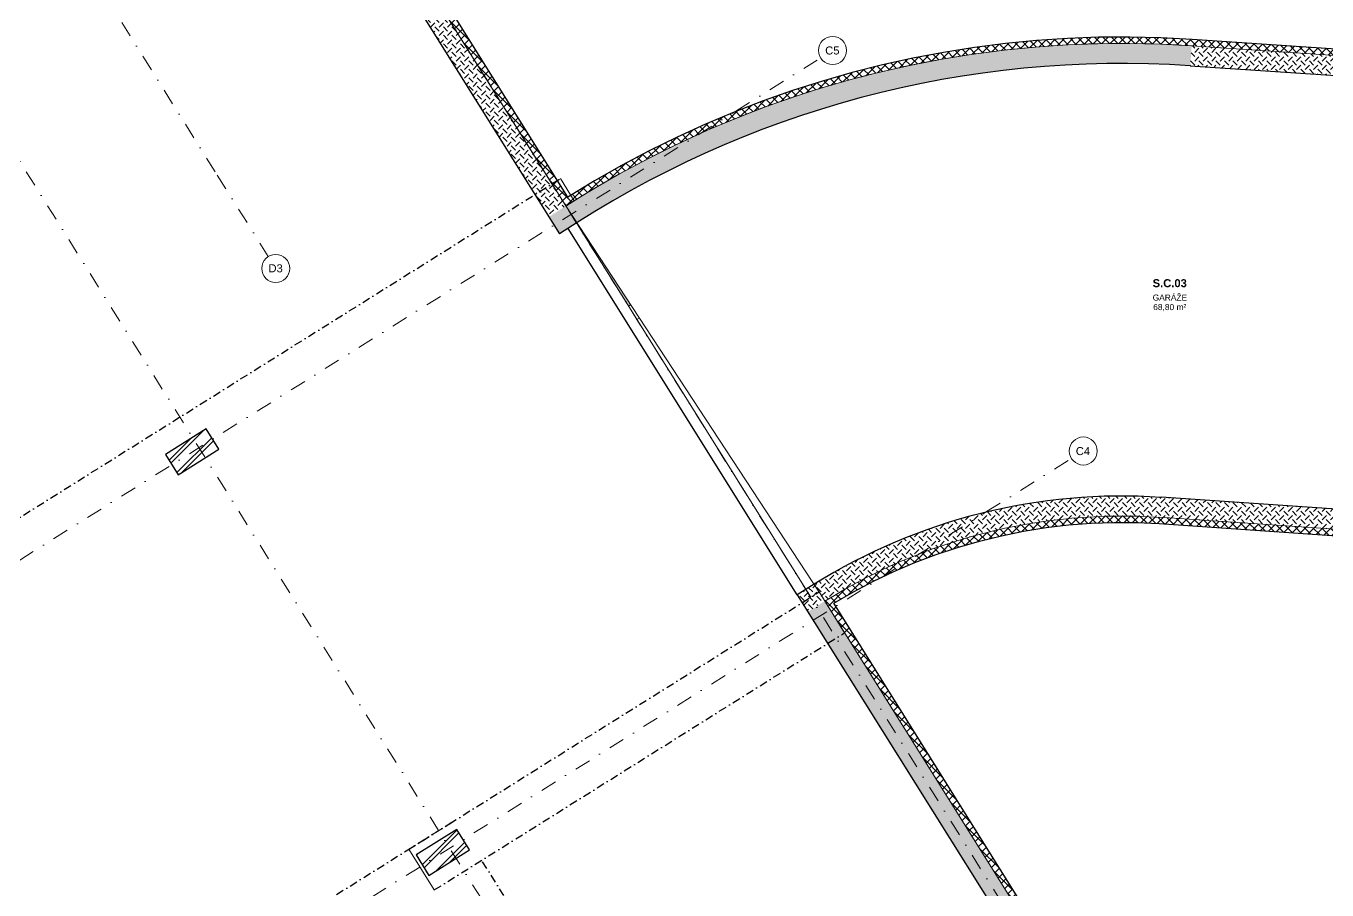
# Model space of a CAD drawing. Header units: millimetres. Extents: x -257414 to 61410, y -2356 to 77022.
# Drawn here: x -233322 to -217069, y 43236 to 54021 of the extents above; entities that cross this region are included whole.
import ezdxf

# ---------------------------------------------------------------- set-up
doc = ezdxf.new("R2010")
doc.units = ezdxf.units.MM
doc.linetypes.add('HA_DashDot_10mm-S3mm', pattern=[500, 200, -150, 0, -150])
doc.linetypes.add('HA_DashDot_4mm-S1mm', pattern=[200, 100, -50, 0, -50])
for name, color, linetype, lineweight in [('-UNDERLAY_A-AREA-____-IDEN', 9, 'Continuous', 9), ('-UNDERLAY_A-AREA-____-OTLN', 9, 'Continuous', 25), ('-UNDERLAY_A-FLOR-____-OTLN', 9, 'Continuous', 9), ('-UNDERLAY_A-FLOR-____-OVHD', 9, 'HA_DashDot_4mm-S1mm', 25), ('-UNDERLAY_A-FLOR-____-PATT', 9, 'Continuous', 9), ('-UNDERLAY_A-WALL-____-MCUT', 9, 'Continuous', 9), ('-UNDERLAY_A-WALL-____-PATT', 9, 'Continuous', 25), ('-UNDERLAY_I-WALL-____-MCUT', 9, 'Continuous', 25), ('-UNDERLAY_I-WALL-____-OTLN', 9, 'Continuous', 9), ('-UNDERLAY_S-BEAM-____-OTLN', 9, 'Continuous', 9), ('-UNDERLAY_S-COLS-____-MCUT', 9, 'Continuous', 25), ('-UNDERLAY_S-COLS-____-OTLN', 9, 'Continuous', 9), ('-UNDERLAY_S-GRID-____-IDEN', 9, 'Continuous', 9), ('-UNDERLAY_S-GRID-____-OTLN', 9, 'Continuous', 5)]:
    doc.layers.add(name, color=color, linetype=linetype, lineweight=lineweight)
doc.styles.add('Arial_1', font='arial.ttf', dxfattribs={"height": 100})
doc.styles.add('Arial_2', font='arial.ttf', dxfattribs={"height": 75})
doc.styles.add('Arial_B', font='arialbd.ttf', dxfattribs={"height": 100})
pattern_1 = [(45, (39655.53, 4369.22), (0, 106.06602), [75, -75]), (135, (39655.53, 4425.29), (-106.06602, 7e-15), [75, -75])]
pattern_2 = [(45, (39655.53, 4369.22), (-53.03301, 53.03301), []), (135, (39655.53, 4369.22), (-53.03301, -53.03301), [])]

# ---------------------------------------------------------------- blocks, each defined once
blk = doc.blocks.new('HA_sCO_Rectangle - 300X600-1468924-1PP')
at = {"layer": '-UNDERLAY_S-COLS-____-OTLN', "lineweight": 5}
h = blk.add_hatch(dxfattribs=at)
h.set_pattern_fill('FP_4', color=256, style=0, pattern_type=2)
h.set_pattern_definition([(102.939, (50834.08, -6148.2), (-173.2855, -39.81183), []), (102.939, (50672.63, -6047.08), (-173.2855, -39.81183), [])])
h.paths.add_polyline_path([(150, -300), (150, 300), (-150, 300), (-150, -300)])
at = {"layer": '-UNDERLAY_S-COLS-____-MCUT'}
for p, q in [((150, 300), (-150, 300)), ((-150, 300), (-150, -300)), ((150, -300), (150, 300)), ((-150, -300), (150, -300))]:
    blk.add_line(p, q, dxfattribs=at)
blk = doc.blocks.new('HA_sCO_Rectangle - 300X600-V1-1PP')
at = {"layer": '-UNDERLAY_S-COLS-____-OTLN', "lineweight": 5}
h = blk.add_hatch(dxfattribs=at)
h.set_pattern_fill('FP_5', color=256, style=0, pattern_type=2)
h.set_pattern_definition([(102.939, (44934.08, -6148.2), (-173.2855, -39.8118), []), (102.939, (44772.63, -6047.08), (-173.2855, -39.8118), [])])
h.paths.add_polyline_path([(150, -300), (150, 300), (-150, 300), (-150, -300)])
at = {"layer": '-UNDERLAY_S-COLS-____-MCUT'}
for p, q in [((150, 300), (-150, 300)), ((-150, 300), (-150, -300)), ((150, -300), (150, 300)), ((-150, -300), (150, -300))]:
    blk.add_line(p, q, dxfattribs=at)
blk = doc.blocks.new('Grid - Radius 3_5mm-353793-1PP')
at = {"layer": '-UNDERLAY_S-GRID-____-IDEN'}
blk.add_circle((0, 0), 3.5, dxfattribs=at)
blk = doc.blocks.new('A$C4e1402a9')
at = {"layer": '-UNDERLAY_A-FLOR-____-PATT'}
blk.add_hatch(color=256, dxfattribs=at).paths.add_polyline_path([(23332, 52534), (23358, 52551), (22700, 53554), (22695, 53551), (23220, 52712)])
at = {"layer": '-UNDERLAY_A-WALL-____-PATT', "lineweight": 5}
h = blk.add_hatch(dxfattribs=at)
h.set_pattern_fill('FP_2', color=256, style=0, pattern_type=2)
h.set_pattern_definition(pattern_1)
h.paths.add_polyline_path([(22340, 53647), (22444, 53716), (22549, 53784), (19252, 59047), (19041, 58914), (22293, 53721)])
h = blk.add_hatch(dxfattribs=at)
h.set_pattern_fill('FP_15', color=256, style=0, pattern_type=2)
h.set_pattern_definition(pattern_2)
h.paths.add_polyline_path([(22507, 53852), (22574, 53895), (19453, 58878), (19385, 58835), (22444, 53952)])
h = blk.add_hatch(dxfattribs=at)
h.set_pattern_fill('FP_2', color=256, style=0, pattern_type=2)
h.set_pattern_definition(pattern_1)
h.paths.add_polyline_path([(22472, 53435), (22805, 53650), (23143, 53853), (23488, 54046), (23839, 54229), (24195, 54400), (24557, 54560), (24923, 54709), (25294, 54846), (25669, 54971), (26065, 55089), (26430, 55186), (26815, 55276), (27202, 55354), (27592, 55420), (27984, 55473), (28377, 55514), (28771, 55543), (29166, 55559), (29561, 55563), (29957, 55555), (30351, 55534), (30368, 55784), (29978, 55804), (29587, 55813), (29196, 55810), (28806, 55795), (28416, 55768), (28027, 55730), (27639, 55679), (27253, 55617), (26869, 55543), (26488, 55458), (26109, 55361), (25734, 55253), (25362, 55133), (24993, 55003), (24629, 54861), (24269, 54708), (23914, 54544), (23565, 54370), (23220, 54185), (22882, 53989), (22549, 53784), (22444, 53716), (22340, 53647)])
h = blk.add_hatch(dxfattribs=at)
h.set_pattern_fill('FP_15', color=256, style=0, pattern_type=2)
h.set_pattern_definition(pattern_2)
h.paths.add_polyline_path([(22549, 53784), (22882, 53989), (23220, 54185), (23565, 54370), (23914, 54544), (24269, 54708), (24629, 54861), (24993, 55003), (25362, 55133), (25734, 55253), (26109, 55361), (26488, 55458), (26869, 55543), (27253, 55617), (27639, 55679), (28027, 55730), (28416, 55768), (28806, 55795), (29196, 55810), (29587, 55813), (29978, 55804), (30368, 55784), (30374, 55864), (29985, 55884), (29595, 55893), (29206, 55890), (28817, 55876), (28428, 55850), (28041, 55812), (27654, 55762), (27270, 55701), (26887, 55629), (26507, 55545), (26129, 55449), (25755, 55343), (25383, 55225), (24998, 55089), (24652, 54956), (24293, 54806), (23939, 54644), (23589, 54472), (23245, 54290), (22907, 54097), (22574, 53895), (22507, 53852)])
h = blk.add_hatch(dxfattribs=at)
h.set_pattern_fill('FP_2', color=256, style=0, pattern_type=2)
h.set_pattern_definition(pattern_1)
h.paths.add_polyline_path([(36595, 55111), (36612, 55360), (30368, 55784), (30351, 55534), (31099, 55484)])
h = blk.add_hatch(dxfattribs=at)
h.set_pattern_fill('FP_15', color=256, style=0, pattern_type=2)
h.set_pattern_definition(pattern_2)
h.paths.add_polyline_path([(36363, 55377), (36368, 55457), (30374, 55864), (30368, 55784), (31099, 55734)])
h = blk.add_hatch(dxfattribs=at)
h.set_pattern_fill('FP_2', color=256, style=0, pattern_type=2)
h.set_pattern_definition(pattern_1)
h.paths.add_polyline_path([(25787, 48851), (26038, 49000), (26295, 49139), (26557, 49267), (26825, 49384), (27097, 49490), (27374, 49584), (27654, 49667), (27937, 49738), (28223, 49797), (28512, 49844), (28802, 49879), (29093, 49902), (29385, 49913), (29677, 49911), (29969, 49897), (29986, 50147), (29683, 50161), (29381, 50163), (29078, 50151), (28777, 50128), (28476, 50092), (28178, 50043), (27881, 49982), (27588, 49908), (27298, 49823), (27011, 49725), (26729, 49615), (26452, 49494), (26180, 49361), (25914, 49217), (25654, 49062)])
h = blk.add_hatch(dxfattribs=at)
h.set_pattern_fill('FP_2', color=256, style=0, pattern_type=2)
h.set_pattern_definition(pattern_1)
h.paths.add_polyline_path([(35963, 49491), (35980, 49740), (29986, 50147), (29969, 49897), (35883, 49496)])
h = blk.add_hatch(dxfattribs=at)
h.set_pattern_fill('FP_15', color=256, style=0, pattern_type=2)
h.set_pattern_definition(pattern_2)
h.paths.add_polyline_path([(25829, 48783), (25897, 48825), (26142, 48967), (26393, 49099), (26649, 49221), (26910, 49332), (27175, 49433), (27444, 49522), (27716, 49601), (27991, 49668), (28269, 49724), (28549, 49769), (28831, 49802), (29113, 49823), (29397, 49833), (29680, 49831), (29963, 49818), (29969, 49897), (29677, 49911), (29385, 49913), (29093, 49902), (28802, 49879), (28512, 49844), (28223, 49797), (27937, 49738), (27654, 49667), (27374, 49584), (27097, 49490), (26825, 49384), (26557, 49267), (26295, 49139), (26038, 49000), (25787, 48851), (25797, 48835)])
h = blk.add_hatch(dxfattribs=at)
h.set_pattern_fill('FP_15', color=256, style=0, pattern_type=2)
h.set_pattern_definition(pattern_2)
h.paths.add_polyline_path([(35878, 49416), (35883, 49496), (29969, 49897), (29963, 49818), (31099, 49740)])
h = blk.add_hatch(dxfattribs=at)
h.set_pattern_fill('FP_2', color=256, style=0, pattern_type=2)
h.set_pattern_definition(pattern_1)
h.paths.add_polyline_path([(25575, 48718), (25786, 48850), (25654, 49062), (25442, 48930)])
h = blk.add_hatch(dxfattribs=at)
h.set_pattern_fill('FP_2', color=256, style=0, pattern_type=2)
h.set_pattern_definition(pattern_1)
h.paths.add_polyline_path([(37159, 30223), (37266, 30288), (37374, 30352), (25787, 48851), (25575, 48718), (31556, 39168)])
h = blk.add_hatch(dxfattribs=at)
h.set_pattern_fill('FP_15', color=256, style=0, pattern_type=2)
h.set_pattern_definition(pattern_2)
h.paths.add_polyline_path([(37214, 30606), (37283, 30646), (25897, 48825), (25829, 48783), (31851, 39168)])
at = {"layer": '-UNDERLAY_A-AREA-____-OTLN'}
blk.add_line((25442, 48930), (22578, 53503), dxfattribs=at)
at = {"layer": '-UNDERLAY_A-FLOR-____-OTLN'}
for p, q in [((19252, 59047), (22376, 54060)), ((30368, 55784), (36363, 55377)), ((25713, 48963), (22549, 53784)), ((22695, 53551), (25609, 48899))]:
    blk.add_line(p, q, dxfattribs=at)
for radius, end in [(12900, 122.5766), (7000, 121.9877)]:
    blk.add_arc((29495, 42913), radius, 86.1173, end, dxfattribs=at)
at = {"layer": '-UNDERLAY_A-FLOR-____-OVHD'}
for p, q in [((7634, 44826), (22482, 54126)), ((20588, 45753), (25715, 48965)), ((20906, 45245), (26033, 48456)), ((10867, 39665), (21130, 46093)), ((25494, 39239), (21499, 45617))]:
    blk.add_line(p, q, dxfattribs=at)
at = {"layer": '-UNDERLAY_A-WALL-____-MCUT'}
for p, q in [((22549, 53784), (19385, 58835)), ((35883, 49496), (29969, 49897)), ((25787, 48851), (37214, 30606))]:
    blk.add_line(p, q, dxfattribs=at)
at = {"layer": '-UNDERLAY_A-WALL-____-MCUT', "lineweight": 25}
for p, q in [((22574, 53895), (19495, 58810)), ((36288, 55462), (30374, 55864)), ((29963, 49818), (35878, 49416)), ((37283, 30646), (25897, 48825))]:
    blk.add_line(p, q, dxfattribs=at)
at = {"layer": '-UNDERLAY_A-WALL-____-MCUT', "flags": 128}
blk.add_lwpolyline([(30368, 55784), (29978, 55804), (29587, 55813), (29196, 55810), (28806, 55795), (28416, 55768), (28027, 55730), (27639, 55679), (27253, 55617), (26869, 55543), (26488, 55458), (26109, 55361), (25734, 55253), (25362, 55133), (24993, 55003), (24629, 54861), (24269, 54708), (23914, 54544), (23565, 54370), (23220, 54185), (22882, 53989), (22549, 53784)], dxfattribs=at)
at = {"layer": '-UNDERLAY_A-WALL-____-MCUT', "lineweight": 25, "flags": 128}
for points in [[(30374, 55864), (29985, 55884), (29595, 55893), (29206, 55890), (28817, 55876), (28428, 55850), (28041, 55812), (27654, 55762), (27270, 55701), (26887, 55629), (26507, 55545), (26129, 55449), (25755, 55343), (25383, 55225), (25016, 55096), (24652, 54956), (24293, 54806), (23939, 54644), (23589, 54472), (23245, 54290), (22907, 54097), (22574, 53895)], [(25897, 48825), (26142, 48967), (26393, 49099), (26649, 49221), (26910, 49332), (27175, 49433), (27444, 49522), (27716, 49601), (27991, 49668), (28269, 49724), (28549, 49769), (28831, 49802), (29113, 49823), (29397, 49833), (29680, 49831), (29963, 49818)]]:
    blk.add_lwpolyline(points, dxfattribs=at)
at = {"layer": '-UNDERLAY_A-WALL-____-MCUT'}
for radius, end in [(12900, 122.5766), (7000, 121.9877), (7000, 121.9877)]:
    blk.add_arc((29495, 42913), radius, 86.1173, end, dxfattribs=at)
at = {"layer": '-UNDERLAY_I-WALL-____-MCUT'}
for p, q in [((19147, 58745), (22472, 53435)), ((30351, 55534), (36595, 55111)), ((36229, 49723), (29986, 50147)), ((25654, 49062), (25442, 48930)), ((25442, 48930), (37159, 30223))]:
    blk.add_line(p, q, dxfattribs=at)
for radius, end in [(12650, 123.7193), (7250, 121.9903)]:
    blk.add_arc((29495, 42913), radius, 86.1173, end, dxfattribs=at)
at = {"layer": '-UNDERLAY_I-WALL-____-OTLN'}
for p, q in [((23358, 52551), (23332, 52534)), ((23438, 52365), (23468, 52384))]:
    blk.add_line(p, q, dxfattribs=at)
at = {"layer": '-UNDERLAY_S-BEAM-____-OTLN'}
for p, q in [((22655, 53850), (22482, 54126)), ((22695, 53551), (22700, 53554)), ((26033, 48456), (25715, 48965)), ((20588, 45753), (20906, 45245))]:
    blk.add_line(p, q, dxfattribs=at)
at = {"layer": '-UNDERLAY_S-GRID-____-OTLN', "linetype": 'HA_DashDot_10mm-S3mm', "lineweight": 9}
for p, q in [((18169, 54211), (8378, 69844)), ((38881, 27709), (19959, 57919)), ((24675, 54968), (25734, 55632)), ((34233, 24798), (15137, 55285)), ((4708, 42462), (24675, 54968)), ((18833, 53152), (18169, 54211)), ((27807, 49968), (28866, 50632)), ((7840, 37462), (27807, 49968))]:
    blk.add_line(p, q, dxfattribs=at)
at = {"layer": '-UNDERLAY_S-COLS-____-OTLN', "rotation": 302.0612494774559}
for name, p in [('HA_sCO_Rectangle - 300X600-1468924-1PP', (17882, 50714)), ('HA_sCO_Rectangle - 300X600-V1-1PP', (21014, 45714))]:
    blk.add_blockref(name, p, dxfattribs=at)
at = {"layer": '-UNDERLAY_S-GRID-____-IDEN'}
for p, xscale, yscale, zscale, rotation in [((25882, 55725), 49.99999999999997, 49.99999999999997, 49.99999999999997, 302.0612494774553), ((18926, 53004), 49.99999999999998, 49.99999999999998, 49.99999999999998, 32.06124947745571), ((29014, 50725), 49.99999999999997, 49.99999999999997, 49.99999999999997, 302.0612494774553)]:
    blk.add_blockref('Grid - Radius 3_5mm-353793-1PP', p, dxfattribs=dict(at, xscale=xscale, yscale=yscale, zscale=zscale, rotation=rotation))
at = {"layer": '-UNDERLAY_A-AREA-____-IDEN', "lineweight": 5, "attachment_point": 1}
for s, insert, char_height, width, style in [('S.C.03', (29881, 52870), 100, 529.11, 'Arial_B'), ('GARÁŽE', (29881, 52678), 75, 525.11, 'Arial_2'), ('68,80 m²', (29888, 52559), 75, 513.08, 'Arial_2')]:
    blk.add_mtext(s, dxfattribs=dict(at, insert=insert, char_height=char_height, width=width, style=style))
at = {"layer": '-UNDERLAY_S-GRID-____-IDEN', "lineweight": 5, "char_height": 100, "width": 220.46, "attachment_point": 1, "style": 'Arial_1'}
for s, insert in [('C5', (25790, 55775)), ('D3', (18835, 53056)), ('C4', (28921, 50774))]:
    blk.add_mtext(s, dxfattribs=dict(at, insert=insert))

msp = doc.modelspace()

# ---------------------------------------------------------------- block references
at = {"color": 252}
msp.add_blockref('A$C4e1402a9', (-249128, -2009), dxfattribs=at)

doc.saveas('drawing.dxf')
